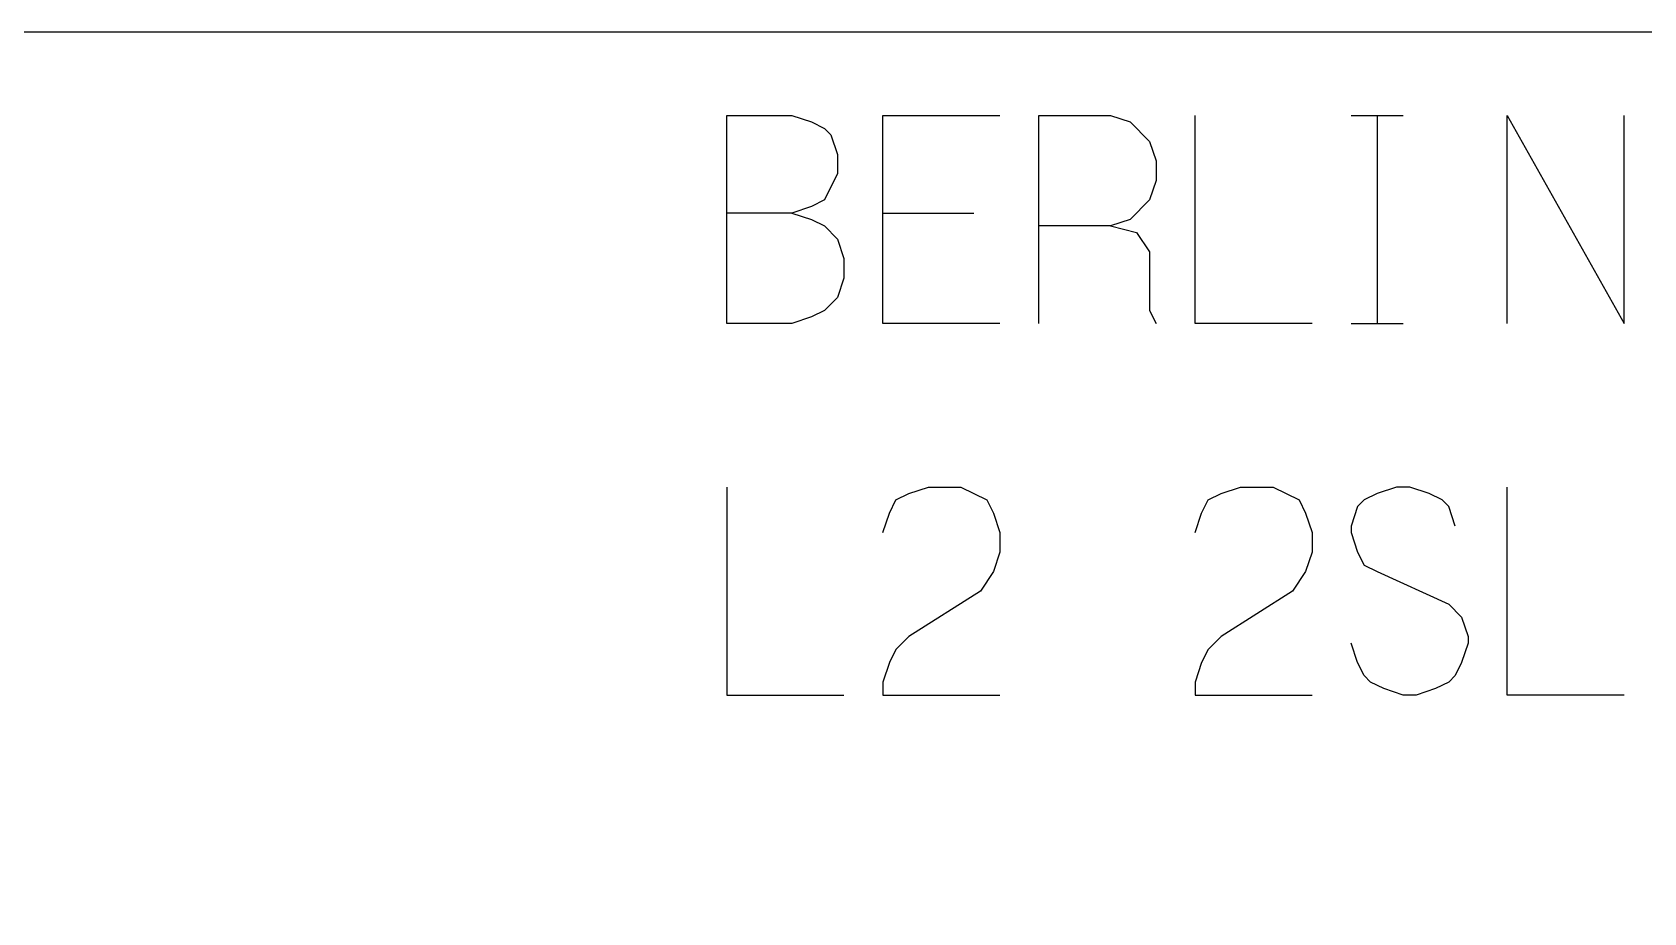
# Model space of a CAD drawing. Extents: x 0 to 10511, y 0 to 8892.
# Drawn here: x 5463 to 7675, y 7683 to 8892 of the extents above; entities that cross this region are included whole.
import ezdxf

# ---------------------------------------------------------------- set-up
doc = ezdxf.new("R2010")
doc.units = 0
doc.layers.add('Default_Layer', color=1, linetype='CONTINUOUS')

msp = doc.modelspace()

# ---------------------------------------------------------------- linework, layer by layer
at = {"layer": 'Default_Layer'}
msp.add_lwpolyline([(5199.2, 5419.9), (10511.2, 5419.9), (10511.2, 8891.9), (5199.2, 8891.9), (5199.2, 5419.9)], close=True, dxfattribs=at)
for points in [[(6505.7, 8643.7), (6532.5, 8634.8), (6550.3, 8625.9), (6568.2, 8608), (6577.1, 8581.2), (6577.1, 8554.4), (6568.2, 8527.7), (6550.3, 8509.8), (6532.5, 8500.9), (6505.7, 8491.9), (6416.4, 8491.9), (6416.4, 8777.7), (6505.7, 8777.7), (6532.5, 8768.8), (6550.3, 8759.8), (6559.2, 8750.9), (6568.2, 8724.1), (6568.2, 8697.3), (6559.2, 8679.5), (6550.3, 8661.6), (6532.5, 8652.7), (6505.7, 8643.7), (6416.4, 8643.7)], [(6791.4, 8491.9), (6630.7, 8491.9), (6630.7, 8777.7), (6791.4, 8777.7)], [(6845, 8491.9), (6845, 8777.7), (6943.2, 8777.7), (6970, 8768.8), (6996.8, 8742), (7005.7, 8715.2), (7005.7, 8688.4), (6996.8, 8661.6), (6970, 8634.8), (6943.2, 8625.9), (6845, 8625.9)], [(7220, 8491.9), (7059.3, 8491.9), (7059.3, 8777.7)], [(7273.6, 8777.7), (7345.1, 8777.7)], [(7309.3, 8777.7), (7309.3, 8491.9)], [(7487.9, 8491.9), (7487.9, 8777.7), (7648.7, 8491.9), (7648.7, 8777.7)], [(6630.7, 8643.7), (6755.7, 8643.7)], [(6943.2, 8625.9), (6978.9, 8617), (6996.8, 8590.2), (6996.8, 8509.8), (7005.7, 8491.9)], [(7273.6, 8491.9), (7345.1, 8491.9)], [(6416.4, 8267.4), (6416.4, 7981.7), (6577.1, 7981.7)], [(6630.7, 8204.9), (6639.6, 8231.7), (6648.5, 8249.6), (6666.4, 8258.5), (6693.2, 8267.4), (6737.8, 8267.4), (6755.7, 8258.5), (6773.6, 8249.6), (6782.5, 8231.7), (6791.4, 8204.9), (6791.4, 8178.1), (6782.5, 8151.3), (6764.6, 8124.5), (6666.4, 8062), (6648.5, 8044.2), (6639.6, 8026.3), (6630.7, 7999.5), (6630.7, 7981.7), (6791.4, 7981.7)], [(7059.3, 8204.9), (7068.2, 8231.7), (7077.2, 8249.6), (7095, 8258.5), (7121.8, 8267.4), (7166.5, 8267.4), (7184.3, 8258.5), (7202.2, 8249.6), (7211.1, 8231.7), (7220, 8204.9), (7220, 8178.1), (7211.1, 8151.3), (7193.3, 8124.5), (7095, 8062), (7077.2, 8044.2), (7068.2, 8026.3), (7059.3, 7999.5), (7059.3, 7981.7), (7220, 7981.7)], [(7416.5, 8213.8), (7407.6, 8240.6), (7398.6, 8249.6), (7380.8, 8258.5), (7354, 8267.4), (7336.1, 8267.4), (7309.3, 8258.5), (7291.5, 8249.6), (7282.5, 8240.6), (7273.6, 8213.8), (7273.6, 8204.9), (7282.5, 8178.1), (7291.5, 8160.3), (7309.3, 8151.3), (7407.6, 8106.7), (7425.4, 8088.8), (7434.4, 8062), (7434.4, 8053.1), (7425.4, 8026.3), (7416.5, 8008.5), (7407.6, 7999.5), (7389.7, 7990.6), (7362.9, 7981.7), (7345.1, 7981.7), (7318.3, 7990.6), (7300.4, 7999.5), (7291.5, 8008.5), (7282.5, 8026.3), (7273.6, 8053.1)], [(7648.7, 7981.7), (7487.9, 7981.7), (7487.9, 8267.4)]]:
    msp.add_lwpolyline(points, dxfattribs=at)

doc.saveas('drawing.dxf')
